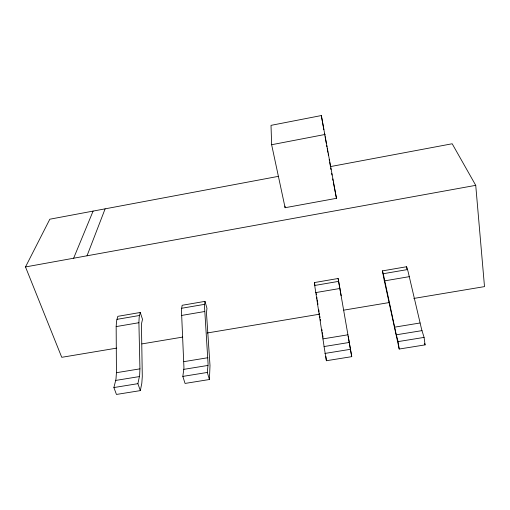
<?xml version="1.0" encoding="UTF-8"?>
<svg xmlns="http://www.w3.org/2000/svg" width="510" height="510" viewBox="0 0 510 510"><rect width="100%" height="100%" fill="white"/><g stroke="black" fill="none" stroke-linecap="round" stroke-linejoin="round"><path stroke-width="0.76" d="M116.427 372.702L116.012 378.656A23.09 7.095 82.5 0 1 115.681 380.434L113.889 387.549L116.452 394.447L140.339 390.609L141.818 383.208L142.29 376.514L141.448 324.475A20.4 5.24 81.6 0 1 141.818 322.333L142.513 319.311L140.244 312.483L117.835 316.334L116.994 319.349A20.413 5.859 81.7 0 0 116.529 321.485L116.165 326.591L116.427 372.702L139.944 368.851L138.905 322.715L139.153 317.615A20.476 5.298 81.5 0 1 139.53 315.486L140.244 312.483M209.419 379.517L209.999 365.511L206.499 313.42A20.585 3.627 81 0 1 206.639 311.298L206.958 308.308L204.982 301.365L182.153 305.286L181.688 308.263A20.598 4.246 81.1 0 0 181.458 310.373L183.938 367.589A23.307 5.151 81.6 0 1 183.785 369.361L182.829 376.406L185.053 383.431L209.419 379.517L207.315 372.447L207.972 365.428A23.39 4.45 81.3 0 0 208.061 363.662L204.504 306.433A20.661 3.666 80.9 0 1 204.65 304.323L204.982 301.365M140.339 390.609L137.898 383.667L139.402 376.578A23.167 6.42 82.2 0 0 139.67 374.799L139.944 368.851M87.019 255.797L105.124 208.845M73.631 258.219L93.1 211.095M116.752 348.113L61.748 357.312L25.5 266.947L49.827 219.211L278.658 176.301M321.338 115.553L271.014 125.358L271.639 144.725L285.109 207.717L336.46 198.326L321.338 115.553L323.863 129.642M271.639 144.725L325.042 134.468M331.028 166.483L452.185 143.763L475.734 185.34L484.5 286.614L413.782 298.446M25.5 266.947L475.734 185.34M338.117 278.498L351.741 356.656L326.387 360.729L324.067 346.551A23.779 1.02 80.1 0 0 323.844 344.805L315.008 287.532A20.98 0.842 80 0 1 314.753 285.46L314.428 282.565L338.117 278.498L341.164 295.743M382.443 270.887L406.591 266.736L407.484 269.567A21.254 1.606 79.2 0 1 408.089 271.607L421.502 328.899A24.117 1.957 79 0 0 421.993 330.627L424.078 337.403L425.079 344.881L399.202 349.038L384.84 283.095A21.101 0.95 79.4 0 0 384.323 281.029L382.443 270.887L383.188 273.736A21.184 0.963 79.4 0 1 383.698 275.782L395.9 333.068A24.027 1.173 79.3 0 0 396.327 334.796L398.068 341.611L399.202 349.038M116.994 319.349L139.53 315.486M181.688 308.263L204.65 304.323M314.753 285.46L338.589 281.373M383.188 273.736L407.484 269.567M116.165 326.591L138.905 322.715M181.445 315.473L204.612 311.527M315.741 292.593L339.807 288.494M384.827 280.825L409.364 276.649M141.901 343.912L182.758 337.078M207.117 333.005L319.483 314.211M343.842 310.137L389.423 302.519M183.944 361.647L207.921 357.72M322.983 338.882L347.916 334.802M394.581 327.165L420.017 322.996M115.681 380.434L139.402 376.578M183.785 369.361L207.972 365.428M324.067 346.551L349.229 342.459L351.741 356.656M396.327 334.796L421.993 330.627M113.889 387.549L137.898 383.667M182.829 376.406L207.315 372.447M324.876 353.443L350.364 349.325M398.068 341.611L424.078 337.403M424.645 343.466L425.079 344.881M314.428 282.565L314.868 284.707M332.711 178.927L333.011 180.476M333.31 182.032L336.46 198.326M324.558 133.556L324.838 135.118M325.119 136.686L325.399 138.248M325.68 139.816L326.381 143.731M326.661 145.293L326.942 146.861M327.222 148.423L327.924 152.337M328.204 153.905L328.485 155.467M329.186 159.381L329.466 160.943M329.74 162.511L330.442 166.426M330.722 167.988L331.003 169.556M331.704 173.47L331.984 175.032M348.158 336.16L349.229 342.459M317.22 299.797L317.462 301.359M317.704 302.921L317.953 304.476M318.807 309.94L319.05 311.502M319.298 313.057L319.541 314.619M319.783 316.181L320.031 317.743M320.274 319.298L320.522 320.86M321.867 329.441L322.11 331.003M322.352 332.565L322.601 334.12M322.843 335.682L323.085 337.244M317.01 298.458L316.818 297.158M406.591 266.736L406.897 268.929M325.877 356.426L326.387 360.729M285.013 206.142L285.109 207.717M316.48 294.716A20.904 0.829 80 0 1 316.34 293.626"/></g></svg>
